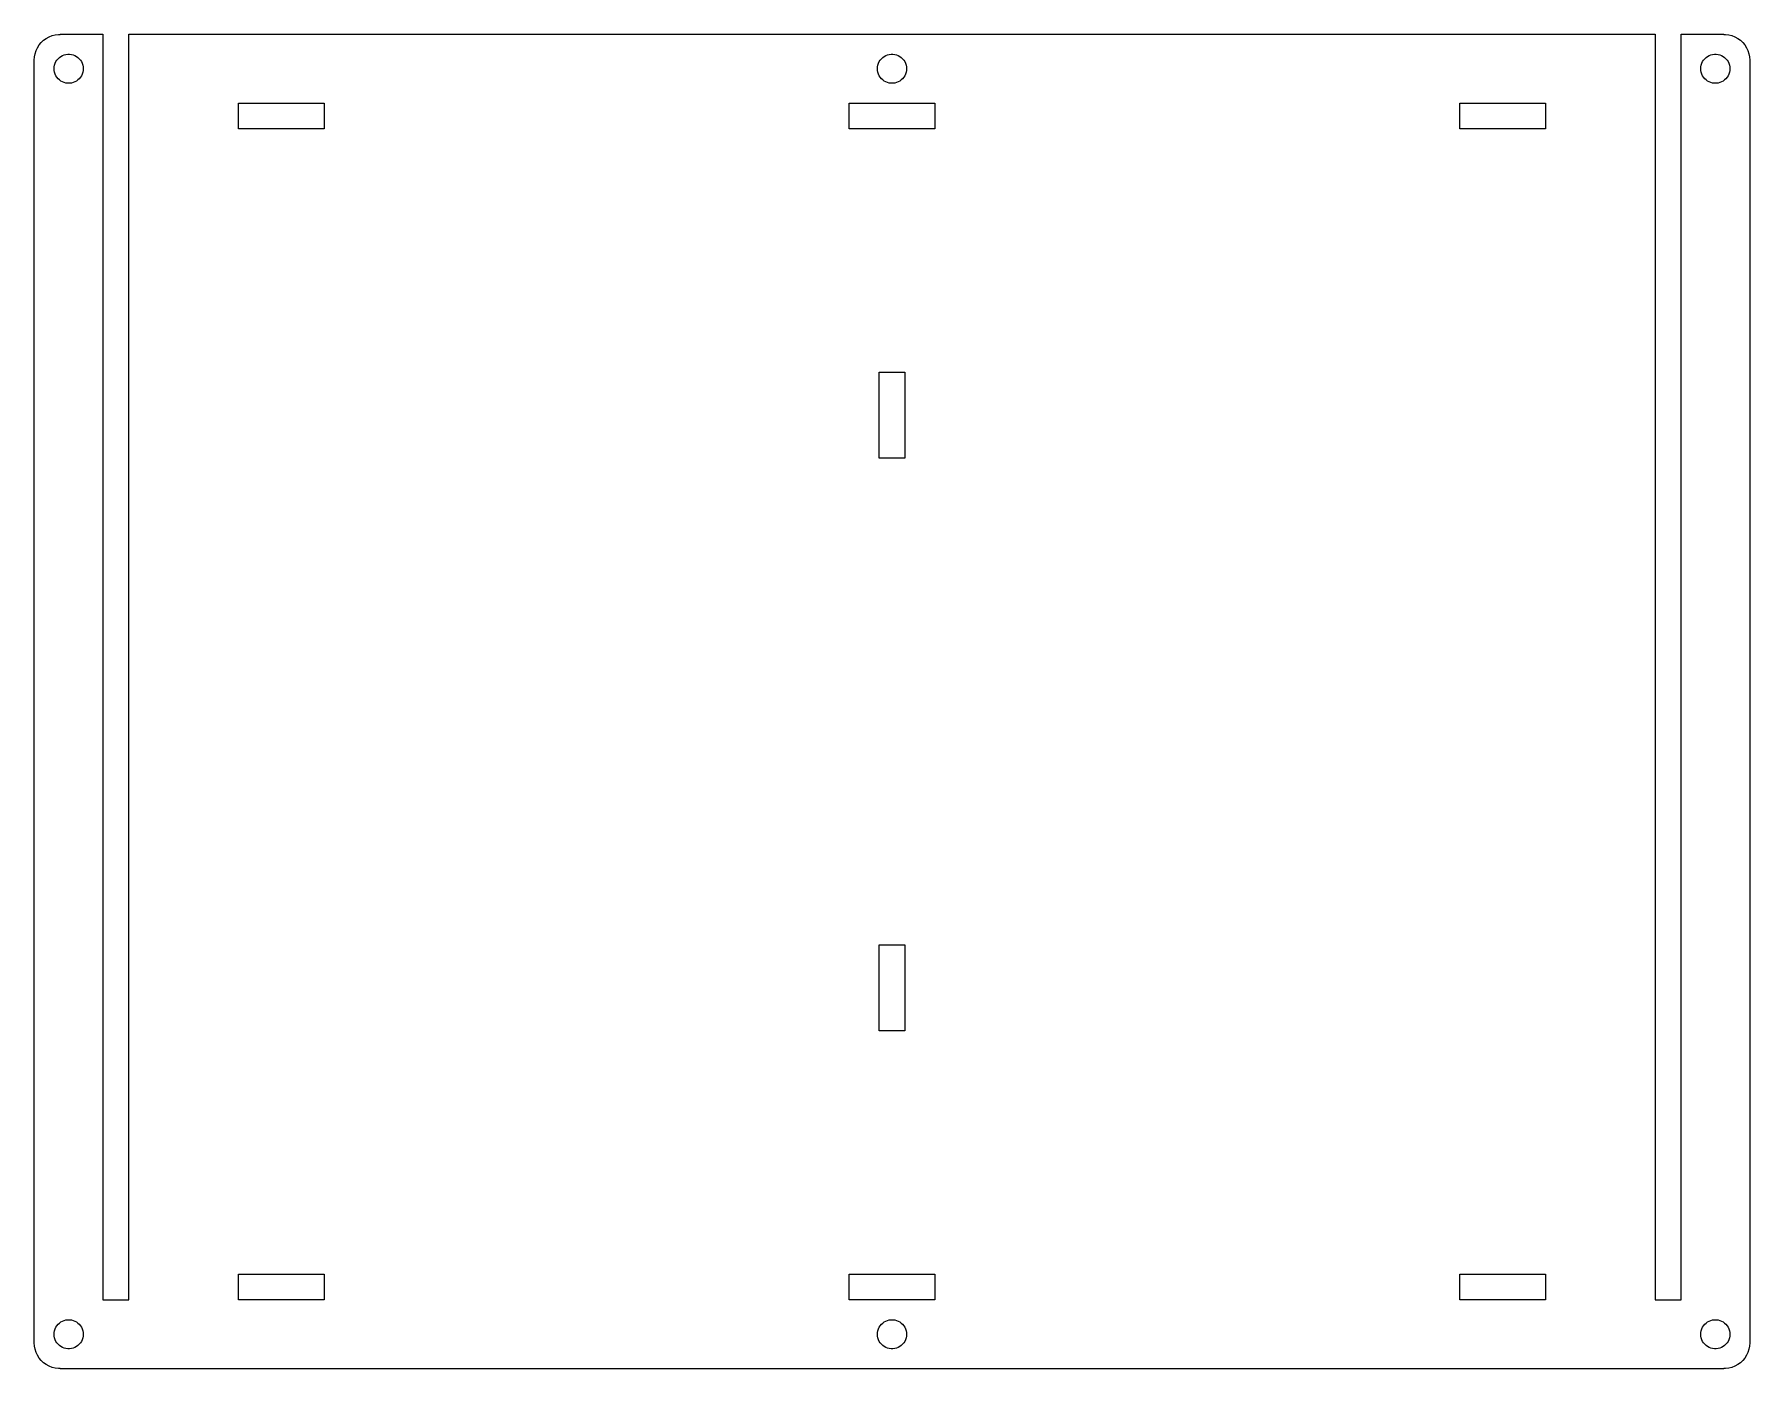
# Model space of a CAD drawing. Header units: millimetres. Extents: x -100 to 100, y -78 to 78.
import ezdxf

# ---------------------------------------------------------------- set-up
doc = ezdxf.new("R2010")
doc.units = ezdxf.units.MM
doc.layers.get('0').update_dxf_attribs({"linetype": 'CONTINUOUS', "lineweight": 0})

msp = doc.modelspace()

# ---------------------------------------------------------------- linework, layer by layer
for p, q in [((-99.689, 75.779), (-99.529, 76.12)), ((-99.529, 76.12), (-99.327, 76.438)), ((-99.327, 76.438), (-99.087, 76.729)), ((-99.087, 76.729), (-98.812, 76.987)), ((-98.812, 76.987), (-98.507, 77.208)), ((-98.507, 77.208), (-98.177, 77.389)), ((-98.177, 77.389), (-97.827, 77.528)), ((-97.827, 77.528), (-97.462, 77.622)), ((-97.462, 77.622), (-97.088, 77.669)), ((-97.088, 77.669), (-96.9, 77.669)), ((-96.9, 77.669), (-96.9, 77.675)), ((-96.9, 77.675), (-91.9, 77.675)), ((-91.9, 77.675), (-91.9, -69.675)), ((-88.9, -69.675), (-88.9, 77.675)), ((-88.9, 77.675), (88.9, 77.675)), ((88.9, 77.675), (88.9, -69.675)), ((91.9, -69.675), (91.9, 77.675)), ((91.9, 77.675), (96.9, 77.675)), ((96.9, 77.675), (96.9, 77.669)), ((96.9, 77.669), (97.088, 77.669)), ((97.088, 77.669), (97.462, 77.622)), ((97.462, 77.622), (97.827, 77.528)), ((97.827, 77.528), (98.177, 77.389)), ((98.177, 77.389), (98.507, 77.208)), ((98.507, 77.208), (98.812, 76.987)), ((98.812, 76.987), (99.087, 76.729)), ((99.087, 76.729), (99.327, 76.438)), ((99.327, 76.438), (99.529, 76.12)), ((99.529, 76.12), (99.689, 75.779)), ((-99.9, 74.675), (-99.876, 75.051)), ((-99.9, -74.675), (-99.9, 74.675)), ((-99.876, 75.051), (-99.806, 75.421)), ((-99.806, 75.421), (-99.689, 75.779)), ((-97.587, 73.888), (-97.547, 74.098)), ((-97.547, 74.098), (-97.481, 74.301)), ((-97.481, 74.301), (-97.39, 74.494)), ((-97.39, 74.494), (-97.275, 74.674)), ((-97.275, 74.674), (-97.139, 74.839)), ((-97.139, 74.839), (-96.984, 74.985)), ((-96.984, 74.985), (-96.811, 75.11)), ((-96.811, 75.11), (-96.624, 75.213)), ((-96.624, 75.213), (-96.425, 75.292)), ((-96.425, 75.292), (-96.219, 75.345)), ((-96.219, 75.345), (-96.007, 75.372)), ((-96.007, 75.372), (-95.793, 75.372)), ((-95.793, 75.372), (-95.581, 75.345)), ((-95.581, 75.345), (-95.375, 75.292)), ((-95.375, 75.292), (-95.176, 75.213)), ((-95.176, 75.213), (-94.989, 75.11)), ((-94.989, 75.11), (-94.816, 74.985)), ((-94.816, 74.985), (-94.661, 74.839)), ((-94.661, 74.839), (-94.525, 74.674)), ((-94.525, 74.674), (-94.41, 74.494)), ((-94.41, 74.494), (-94.319, 74.301)), ((-94.319, 74.301), (-94.253, 74.098)), ((-94.253, 74.098), (-94.213, 73.888)), ((-1.687, 73.888), (-1.647, 74.098)), ((-1.647, 74.098), (-1.581, 74.301)), ((-1.581, 74.301), (-1.49, 74.494)), ((-1.49, 74.494), (-1.375, 74.674)), ((-1.375, 74.674), (-1.239, 74.839)), ((-1.239, 74.839), (-1.084, 74.985)), ((-1.084, 74.985), (-0.911, 75.11)), ((-0.911, 75.11), (-0.724, 75.213)), ((-0.724, 75.213), (-0.525, 75.292)), ((-0.525, 75.292), (-0.319, 75.345)), ((-0.319, 75.345), (-0.107, 75.372)), ((-0.107, 75.372), (0.107, 75.372)), ((0.107, 75.372), (0.319, 75.345)), ((0.319, 75.345), (0.525, 75.292)), ((0.525, 75.292), (0.724, 75.213)), ((0.724, 75.213), (0.911, 75.11)), ((0.911, 75.11), (1.084, 74.985)), ((1.084, 74.985), (1.239, 74.839)), ((1.239, 74.839), (1.375, 74.674)), ((1.375, 74.674), (1.49, 74.494)), ((1.49, 74.494), (1.581, 74.301)), ((1.581, 74.301), (1.647, 74.098)), ((1.647, 74.098), (1.687, 73.888)), ((94.213, 73.888), (94.253, 74.098)), ((94.253, 74.098), (94.319, 74.301)), ((94.319, 74.301), (94.41, 74.494)), ((94.41, 74.494), (94.525, 74.674)), ((94.525, 74.674), (94.661, 74.839)), ((94.661, 74.839), (94.816, 74.985)), ((94.816, 74.985), (94.989, 75.11)), ((94.989, 75.11), (95.176, 75.213)), ((95.176, 75.213), (95.375, 75.292)), ((95.375, 75.292), (95.581, 75.345)), ((95.581, 75.345), (95.793, 75.372)), ((95.793, 75.372), (96.007, 75.372)), ((96.007, 75.372), (96.219, 75.345)), ((96.219, 75.345), (96.425, 75.292)), ((96.425, 75.292), (96.624, 75.213)), ((96.624, 75.213), (96.811, 75.11)), ((96.811, 75.11), (96.984, 74.985)), ((96.984, 74.985), (97.139, 74.839)), ((97.139, 74.839), (97.275, 74.674)), ((97.275, 74.674), (97.39, 74.494)), ((97.39, 74.494), (97.481, 74.301)), ((97.481, 74.301), (97.547, 74.098)), ((97.547, 74.098), (97.587, 73.888)), ((99.689, 75.779), (99.806, 75.421)), ((99.806, 75.421), (99.876, 75.051)), ((99.876, 75.051), (99.9, 74.675)), ((99.9, 74.675), (99.9, -74.675)), ((-97.6, 73.675), (-97.587, 73.888)), ((-97.587, 73.462), (-97.6, 73.675)), ((-97.547, 73.252), (-97.587, 73.462)), ((-97.481, 73.049), (-97.547, 73.252)), ((-97.39, 72.856), (-97.481, 73.049)), ((-97.275, 72.676), (-97.39, 72.856)), ((-97.139, 72.511), (-97.275, 72.676)), ((-96.984, 72.365), (-97.139, 72.511)), ((-96.811, 72.24), (-96.984, 72.365)), ((-96.624, 72.137), (-96.811, 72.24)), ((-96.425, 72.058), (-96.624, 72.137)), ((-96.219, 72.005), (-96.425, 72.058)), ((-96.007, 71.978), (-96.219, 72.005)), ((-95.793, 71.978), (-96.007, 71.978)), ((-95.581, 72.005), (-95.793, 71.978)), ((-95.375, 72.058), (-95.581, 72.005)), ((-95.176, 72.137), (-95.375, 72.058)), ((-94.989, 72.24), (-95.176, 72.137)), ((-94.816, 72.365), (-94.989, 72.24)), ((-94.661, 72.511), (-94.816, 72.365)), ((-94.525, 72.676), (-94.661, 72.511)), ((-94.41, 72.856), (-94.525, 72.676)), ((-94.319, 73.049), (-94.41, 72.856)), ((-94.253, 73.252), (-94.319, 73.049)), ((-94.213, 73.462), (-94.253, 73.252)), ((-94.213, 73.888), (-94.2, 73.675)), ((-94.2, 73.675), (-94.213, 73.462)), ((-1.7, 73.675), (-1.687, 73.888)), ((-1.687, 73.462), (-1.7, 73.675)), ((-1.647, 73.252), (-1.687, 73.462)), ((-1.581, 73.049), (-1.647, 73.252)), ((-1.49, 72.856), (-1.581, 73.049)), ((-1.375, 72.676), (-1.49, 72.856)), ((-1.239, 72.511), (-1.375, 72.676)), ((-1.084, 72.365), (-1.239, 72.511)), ((-0.911, 72.24), (-1.084, 72.365)), ((-0.724, 72.137), (-0.911, 72.24)), ((-0.525, 72.058), (-0.724, 72.137)), ((-0.319, 72.005), (-0.525, 72.058)), ((-0.107, 71.978), (-0.319, 72.005)), ((0.107, 71.978), (-0.107, 71.978)), ((0.319, 72.005), (0.107, 71.978)), ((0.525, 72.058), (0.319, 72.005)), ((0.724, 72.137), (0.525, 72.058)), ((0.911, 72.24), (0.724, 72.137)), ((1.084, 72.365), (0.911, 72.24)), ((1.239, 72.511), (1.084, 72.365)), ((1.375, 72.676), (1.239, 72.511)), ((1.49, 72.856), (1.375, 72.676)), ((1.581, 73.049), (1.49, 72.856)), ((1.647, 73.252), (1.581, 73.049)), ((1.687, 73.462), (1.647, 73.252)), ((1.687, 73.888), (1.7, 73.675)), ((1.7, 73.675), (1.687, 73.462)), ((94.2, 73.675), (94.213, 73.888)), ((94.213, 73.462), (94.2, 73.675)), ((94.253, 73.252), (94.213, 73.462)), ((94.319, 73.049), (94.253, 73.252)), ((94.41, 72.856), (94.319, 73.049)), ((94.525, 72.676), (94.41, 72.856)), ((94.661, 72.511), (94.525, 72.676)), ((94.816, 72.365), (94.661, 72.511)), ((94.989, 72.24), (94.816, 72.365)), ((95.176, 72.137), (94.989, 72.24)), ((95.375, 72.058), (95.176, 72.137)), ((95.581, 72.005), (95.375, 72.058)), ((95.793, 71.978), (95.581, 72.005)), ((96.007, 71.978), (95.793, 71.978)), ((96.219, 72.005), (96.007, 71.978)), ((96.425, 72.058), (96.219, 72.005)), ((96.624, 72.137), (96.425, 72.058)), ((96.811, 72.24), (96.624, 72.137)), ((96.984, 72.365), (96.811, 72.24)), ((97.139, 72.511), (96.984, 72.365)), ((97.275, 72.676), (97.139, 72.511)), ((97.39, 72.856), (97.275, 72.676)), ((97.481, 73.049), (97.39, 72.856)), ((97.547, 73.252), (97.481, 73.049)), ((97.587, 73.462), (97.547, 73.252)), ((97.587, 73.888), (97.6, 73.675)), ((97.6, 73.675), (97.587, 73.462)), ((-76.12, 66.675), (-76.12, 69.675)), ((-76.12, 69.675), (-66.12, 69.675)), ((-66.12, 69.675), (-66.12, 66.675)), ((-5, 66.675), (-5, 69.675)), ((-5, 69.675), (5, 69.675)), ((5, 69.675), (5, 66.675)), ((66.12, 66.675), (66.12, 69.675)), ((66.12, 69.675), (76.12, 69.675)), ((76.12, 69.675), (76.12, 66.675)), ((-66.12, 66.675), (-76.12, 66.675)), ((5, 66.675), (-5, 66.675)), ((76.12, 66.675), (66.12, 66.675)), ((-1.5, 28.337), (-1.5, 38.338)), ((-1.5, 38.338), (1.5, 38.338)), ((1.5, 38.338), (1.5, 28.337)), ((1.5, 28.337), (-1.5, 28.337)), ((-1.5, -38.338), (-1.5, -28.337)), ((-1.5, -28.337), (1.5, -28.337)), ((1.5, -28.337), (1.5, -38.338)), ((1.5, -38.338), (-1.5, -38.338)), ((-76.12, -69.675), (-76.12, -66.675)), ((-76.12, -66.675), (-66.12, -66.675)), ((-66.12, -66.675), (-66.12, -69.675)), ((-5, -69.675), (-5, -66.675)), ((-5, -66.675), (5, -66.675)), ((5, -66.675), (5, -69.675)), ((66.12, -69.675), (66.12, -66.675)), ((66.12, -66.675), (76.12, -66.675)), ((76.12, -66.675), (76.12, -69.675)), ((-91.9, -69.675), (-88.9, -69.675)), ((-66.12, -69.675), (-76.12, -69.675)), ((5, -69.675), (-5, -69.675)), ((76.12, -69.675), (66.12, -69.675)), ((88.9, -69.675), (91.9, -69.675)), ((-97.6, -73.675), (-97.587, -73.462)), ((-97.587, -73.888), (-97.6, -73.675)), ((-97.587, -73.462), (-97.547, -73.252)), ((-97.547, -74.098), (-97.587, -73.888)), ((-97.547, -73.252), (-97.481, -73.049)), ((-97.481, -73.049), (-97.39, -72.856)), ((-97.39, -72.856), (-97.275, -72.676)), ((-97.275, -72.676), (-97.139, -72.511)), ((-97.139, -72.511), (-96.984, -72.365)), ((-96.984, -72.365), (-96.811, -72.24)), ((-96.811, -72.24), (-96.624, -72.137)), ((-96.624, -72.137), (-96.425, -72.058)), ((-96.425, -72.058), (-96.219, -72.005)), ((-96.219, -72.005), (-96.007, -71.978)), ((-96.007, -71.978), (-95.793, -71.978)), ((-95.793, -71.978), (-95.581, -72.005)), ((-95.581, -72.005), (-95.375, -72.058)), ((-95.375, -72.058), (-95.176, -72.137)), ((-95.176, -72.137), (-94.989, -72.24)), ((-94.989, -72.24), (-94.816, -72.365)), ((-94.816, -72.365), (-94.661, -72.511)), ((-94.661, -72.511), (-94.525, -72.676)), ((-94.525, -72.676), (-94.41, -72.856)), ((-94.41, -72.856), (-94.319, -73.049)), ((-94.319, -73.049), (-94.253, -73.252)), ((-94.253, -73.252), (-94.213, -73.462)), ((-94.213, -73.888), (-94.253, -74.098)), ((-94.213, -73.462), (-94.2, -73.675)), ((-94.2, -73.675), (-94.213, -73.888)), ((-1.7, -73.675), (-1.687, -73.462)), ((-1.687, -73.888), (-1.7, -73.675)), ((-1.687, -73.462), (-1.647, -73.252)), ((-1.647, -74.098), (-1.687, -73.888)), ((-1.647, -73.252), (-1.581, -73.049)), ((-1.581, -73.049), (-1.49, -72.856)), ((-1.49, -72.856), (-1.375, -72.676)), ((-1.375, -72.676), (-1.239, -72.511)), ((-1.239, -72.511), (-1.084, -72.365)), ((-1.084, -72.365), (-0.911, -72.24)), ((-0.911, -72.24), (-0.724, -72.137)), ((-0.724, -72.137), (-0.525, -72.058)), ((-0.525, -72.058), (-0.319, -72.005)), ((-0.319, -72.005), (-0.107, -71.978)), ((-0.107, -71.978), (0.107, -71.978)), ((0.107, -71.978), (0.319, -72.005)), ((0.319, -72.005), (0.525, -72.058)), ((0.525, -72.058), (0.724, -72.137)), ((0.724, -72.137), (0.911, -72.24)), ((0.911, -72.24), (1.084, -72.365)), ((1.084, -72.365), (1.239, -72.511)), ((1.239, -72.511), (1.375, -72.676)), ((1.375, -72.676), (1.49, -72.856)), ((1.49, -72.856), (1.581, -73.049)), ((1.581, -73.049), (1.647, -73.252)), ((1.647, -73.252), (1.687, -73.462)), ((1.687, -73.888), (1.647, -74.098)), ((1.687, -73.462), (1.7, -73.675)), ((1.7, -73.675), (1.687, -73.888)), ((94.2, -73.675), (94.213, -73.462)), ((94.213, -73.888), (94.2, -73.675)), ((94.213, -73.462), (94.253, -73.252)), ((94.253, -74.098), (94.213, -73.888)), ((94.253, -73.252), (94.319, -73.049)), ((94.319, -73.049), (94.41, -72.856)), ((94.41, -72.856), (94.525, -72.676)), ((94.525, -72.676), (94.661, -72.511)), ((94.661, -72.511), (94.816, -72.365)), ((94.816, -72.365), (94.989, -72.24)), ((94.989, -72.24), (95.176, -72.137)), ((95.176, -72.137), (95.375, -72.058)), ((95.375, -72.058), (95.581, -72.005)), ((95.581, -72.005), (95.793, -71.978)), ((95.793, -71.978), (96.007, -71.978)), ((96.007, -71.978), (96.219, -72.005)), ((96.219, -72.005), (96.425, -72.058)), ((96.425, -72.058), (96.624, -72.137)), ((96.624, -72.137), (96.811, -72.24)), ((96.811, -72.24), (96.984, -72.365)), ((96.984, -72.365), (97.139, -72.511)), ((97.139, -72.511), (97.275, -72.676)), ((97.275, -72.676), (97.39, -72.856)), ((97.39, -72.856), (97.481, -73.049)), ((97.481, -73.049), (97.547, -73.252)), ((97.547, -73.252), (97.587, -73.462)), ((97.587, -73.888), (97.547, -74.098)), ((97.587, -73.462), (97.6, -73.675)), ((97.6, -73.675), (97.587, -73.888)), ((-99.876, -75.051), (-99.9, -74.675)), ((-99.806, -75.421), (-99.876, -75.051)), ((-99.689, -75.779), (-99.806, -75.421)), ((-99.529, -76.12), (-99.689, -75.779)), ((-97.481, -74.301), (-97.547, -74.098)), ((-97.39, -74.494), (-97.481, -74.301)), ((-97.275, -74.674), (-97.39, -74.494)), ((-97.139, -74.839), (-97.275, -74.674)), ((-96.984, -74.985), (-97.139, -74.839)), ((-96.811, -75.11), (-96.984, -74.985)), ((-96.624, -75.213), (-96.811, -75.11)), ((-96.425, -75.292), (-96.624, -75.213)), ((-96.219, -75.345), (-96.425, -75.292)), ((-96.007, -75.372), (-96.219, -75.345)), ((-95.793, -75.372), (-96.007, -75.372)), ((-95.581, -75.345), (-95.793, -75.372)), ((-95.375, -75.292), (-95.581, -75.345)), ((-95.176, -75.213), (-95.375, -75.292)), ((-94.989, -75.11), (-95.176, -75.213)), ((-94.816, -74.985), (-94.989, -75.11)), ((-94.661, -74.839), (-94.816, -74.985)), ((-94.525, -74.674), (-94.661, -74.839)), ((-94.41, -74.494), (-94.525, -74.674)), ((-94.319, -74.301), (-94.41, -74.494)), ((-94.253, -74.098), (-94.319, -74.301)), ((-1.581, -74.301), (-1.647, -74.098)), ((-1.49, -74.494), (-1.581, -74.301)), ((-1.375, -74.674), (-1.49, -74.494)), ((-1.239, -74.839), (-1.375, -74.674)), ((-1.084, -74.985), (-1.239, -74.839)), ((-0.911, -75.11), (-1.084, -74.985)), ((-0.724, -75.213), (-0.911, -75.11)), ((-0.525, -75.292), (-0.724, -75.213)), ((-0.319, -75.345), (-0.525, -75.292)), ((-0.107, -75.372), (-0.319, -75.345)), ((0.107, -75.372), (-0.107, -75.372)), ((0.319, -75.345), (0.107, -75.372)), ((0.525, -75.292), (0.319, -75.345)), ((0.724, -75.213), (0.525, -75.292)), ((0.911, -75.11), (0.724, -75.213)), ((1.084, -74.985), (0.911, -75.11)), ((1.239, -74.839), (1.084, -74.985)), ((1.375, -74.674), (1.239, -74.839)), ((1.49, -74.494), (1.375, -74.674)), ((1.581, -74.301), (1.49, -74.494)), ((1.647, -74.098), (1.581, -74.301)), ((94.319, -74.301), (94.253, -74.098)), ((94.41, -74.494), (94.319, -74.301)), ((94.525, -74.674), (94.41, -74.494)), ((94.661, -74.839), (94.525, -74.674)), ((94.816, -74.985), (94.661, -74.839)), ((94.989, -75.11), (94.816, -74.985)), ((95.176, -75.213), (94.989, -75.11)), ((95.375, -75.292), (95.176, -75.213)), ((95.581, -75.345), (95.375, -75.292)), ((95.793, -75.372), (95.581, -75.345)), ((96.007, -75.372), (95.793, -75.372)), ((96.219, -75.345), (96.007, -75.372)), ((96.425, -75.292), (96.219, -75.345)), ((96.624, -75.213), (96.425, -75.292)), ((96.811, -75.11), (96.624, -75.213)), ((96.984, -74.985), (96.811, -75.11)), ((97.139, -74.839), (96.984, -74.985)), ((97.275, -74.674), (97.139, -74.839)), ((97.39, -74.494), (97.275, -74.674)), ((97.481, -74.301), (97.39, -74.494)), ((97.547, -74.098), (97.481, -74.301)), ((99.689, -75.779), (99.529, -76.12)), ((99.806, -75.421), (99.689, -75.779)), ((99.876, -75.051), (99.806, -75.421)), ((99.9, -74.675), (99.876, -75.051)), ((-99.327, -76.438), (-99.529, -76.12)), ((-99.087, -76.729), (-99.327, -76.438)), ((-98.812, -76.987), (-99.087, -76.729)), ((-98.507, -77.208), (-98.812, -76.987)), ((-98.177, -77.389), (-98.507, -77.208)), ((-97.827, -77.528), (-98.177, -77.389)), ((-97.462, -77.622), (-97.827, -77.528)), ((-97.088, -77.669), (-97.462, -77.622)), ((-96.9, -77.669), (-97.088, -77.669)), ((-96.9, -77.675), (-96.9, -77.669)), ((96.9, -77.675), (-96.9, -77.675)), ((97.088, -77.669), (96.9, -77.669)), ((96.9, -77.669), (96.9, -77.675)), ((97.462, -77.622), (97.088, -77.669)), ((97.827, -77.528), (97.462, -77.622)), ((98.177, -77.389), (97.827, -77.528)), ((98.507, -77.208), (98.177, -77.389)), ((98.812, -76.987), (98.507, -77.208)), ((99.087, -76.729), (98.812, -76.987)), ((99.327, -76.438), (99.087, -76.729)), ((99.529, -76.12), (99.327, -76.438))]:
    msp.add_line(p, q)

doc.saveas('drawing.dxf')
